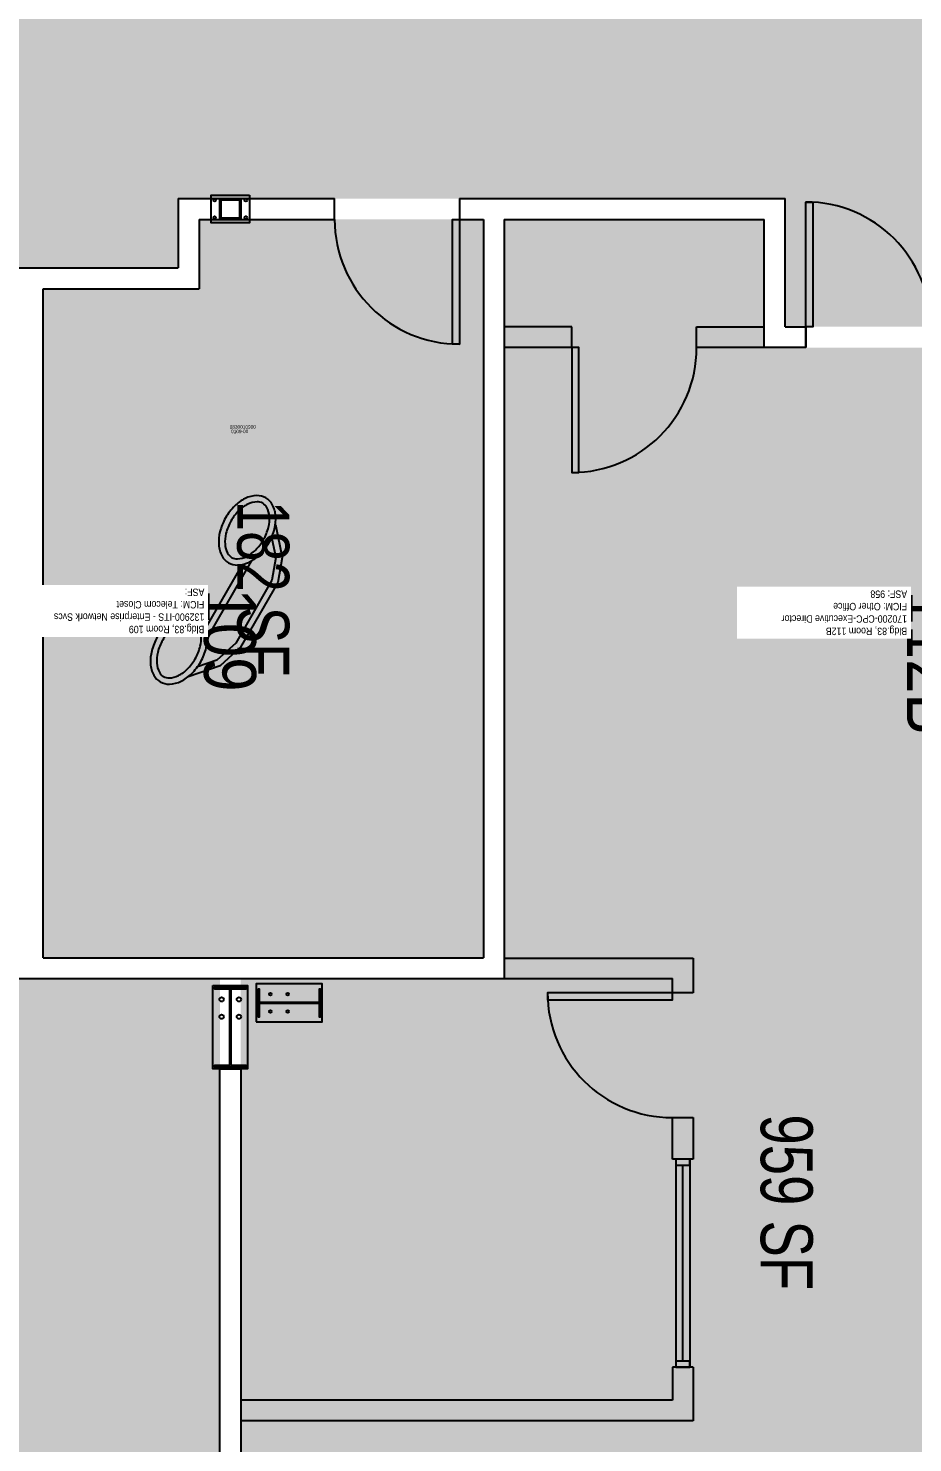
# Model space of a CAD drawing. Header units: inches. Extents: x 69173377 to 69175838, y 27696061 to 27697676.
# Drawn here: x 69175157.5 to 69175412.6, y 27696425 to 27696832.9 of the extents above; entities that cross this region are included whole.
import ezdxf
from ezdxf.enums import TextEntityAlignment as Align

# ---------------------------------------------------------------- set-up
doc = ezdxf.new("R2010")
doc.units = ezdxf.units.IN
doc.header["$LTSCALE"] = 0.5
doc.header["$MEASUREMENT"] = 0
for name, color, linetype in [('A-DOOR', 2, 'Continuous'), ('A-FLOR', 3, 'Continuous'), ('A-GLAZ', 1, 'Continuous'), ('A-IDEN-ICON', 4, 'Continuous'), ('A-IDEN-RNUM', 7, 'Continuous'), ('A-IDEN-SNUM', 4, 'Continuous'), ('A-IDEN-VNUM', 4, 'Continuous'), ('A-WALL', 5, 'Continuous'), ('AREA-TEXT', 3, 'Continuous'), ('Rooms-Category-Color', 7, 'Continuous'), ('Rooms-College-Color', 7, 'Continuous'), ('Rooms-Department-Color', 7, 'Continuous'), ('Rooms-Division-Color', 7, 'Continuous'), ('Rooms-Information', 7, 'Continuous')]:
    doc.layers.add(name, color=color, linetype=linetype)
doc.styles.add('CP_AREA', font='arial.ttf', dxfattribs={"height": 15})
doc.styles.add('CP_ROOMSNUMBER', font='arial.ttf', dxfattribs={"height": 1})
doc.styles.add('CP_ROOMVNUMBER', font='arial.ttf', dxfattribs={"width": 0.85, "height": 0.075})

# ---------------------------------------------------------------- blocks, each defined once
blk = doc.blocks.new('CPPHONE')
for p, q in [((0.0096, 0.0252), (-0.0196, -0.0252)), ((0.0169, 0.0279), (-0.0182, -0.0329))]:
    blk.add_line(p, q)
for points in [[(0.0288, 0.0786, 0.139889), (0.0216, 0.0804, 0.107118), (0.0122, 0.0781, 0.079812), (0.0039, 0.0722, 0.067459), (-0.0035, 0.0626, 0.067459), (-0.008, 0.0515, 0.079812), (-0.009, 0.0413, 0.107118), (-0.0064, 0.032, 0.139889), (-0.0012, 0.0267, 0.139889), (0.0061, 0.0248, 0.107118), (0.0155, 0.0272, 0.079812), (0.0238, 0.0331, 0.067459), (0.0312, 0.0426, 0.067459), (0.0357, 0.0538, 0.079812), (0.0367, 0.0639, 0.107118), (0.034, 0.0732, 0.139889)], [(0.0263, 0.0743, 0.139889), (0.0218, 0.0754, 0.107118), (0.0144, 0.0736, 0.079812), (0.0074, 0.0686, 0.067459), (0.0008, 0.0601, 0.067459), (-0.0032, 0.0502, 0.079812), (-0.004, 0.0417, 0.107118), (-0.0019, 0.0344, 0.139889), (0.0013, 0.031, 0.139889), (0.0059, 0.0298, 0.107118), (0.0133, 0.0317, 0.079812), (0.0203, 0.0367, 0.067459), (0.0268, 0.0451, 0.067459), (0.0309, 0.055, 0.079812), (0.0317, 0.0636, 0.107118), (0.0296, 0.0709, 0.139889)], [(-0.0262, -0.0167, 0.139889), (-0.0334, -0.0148, 0.107118), (-0.0428, -0.0172, 0.079812), (-0.0511, -0.0231, 0.067459), (-0.0585, -0.0326, 0.067459), (-0.063, -0.0438, 0.079812), (-0.064, -0.0539, 0.107118), (-0.0614, -0.0632, 0.139889), (-0.0562, -0.0686, 0.139889), (-0.0489, -0.0704, 0.107118), (-0.0395, -0.0681, 0.079812), (-0.0312, -0.0622, 0.067459), (-0.0238, -0.0526, 0.067459), (-0.0193, -0.0415, 0.079812), (-0.0183, -0.0313, 0.107118), (-0.021, -0.022, 0.139889)], [(-0.0287, -0.021, 0.139889), (-0.0332, -0.0198, 0.107118), (-0.0406, -0.0217, 0.079812), (-0.0476, -0.0267, 0.067459), (-0.0542, -0.0351, 0.067459), (-0.0582, -0.045, 0.079812), (-0.059, -0.0536, 0.107118), (-0.0569, -0.0609, 0.139889), (-0.0537, -0.0643, 0.139889), (-0.0491, -0.0654, 0.107118), (-0.0417, -0.0636, 0.079812), (-0.0347, -0.0586, 0.067459), (-0.0282, -0.0501, 0.067459), (-0.0241, -0.0402, 0.079812), (-0.0233, -0.0317, 0.107118), (-0.0254, -0.0244, 0.139889)]]:
    blk.add_lwpolyline(points, format="xyb", close=True)
for points in [[(0.0364, 0.0572), (0.0417, 0.0308), (0.0382, 0.0108), (0.0082, -0.0411), (-0.0083, -0.0558), (-0.0338, -0.0645)], [(0.0334, 0.047), (0.0366, 0.0307), (0.0334, 0.0126), (0.0043, -0.0379), (-0.0109, -0.0514), (-0.0265, -0.0567)]]:
    blk.add_lwpolyline(points)

msp = doc.modelspace()

# ---------------------------------------------------------------- hatches: boundary and pattern name
at = {"layer": 'Rooms-Category-Color', "true_color": 0xadadad}
h = msp.add_hatch(color=253, dxfattribs=at)
edge = h.paths.add_edge_path()
edge.add_line((69174852.78, 27696267.84), (69174849.78, 27696267.84))
edge.add_line((69174849.78, 27696267.84), (69174849.78, 27696266.47))
edge.add_line((69174849.78, 27696266.47), (69174717.78, 27696266.47))
edge.add_line((69174717.78, 27696266.47), (69174717.78, 27696267.84))
edge.add_line((69174717.78, 27696267.84), (69174714.78, 27696267.84))
edge.add_line((69174714.78, 27696267.84), (69174714.78, 27696397.84))
edge.add_line((69174714.78, 27696397.84), (69174678.78, 27696397.84))
edge.add_line((69174678.78, 27696397.84), (69174678.78, 27696538.84))
edge.add_line((69174678.78, 27696538.84), (69174651.78, 27696538.84))
edge.add_line((69174651.78, 27696538.84), (69174651.78, 27696564.84))
edge.add_line((69174651.78, 27696564.84), (69174633.78, 27696564.84))
edge.add_line((69174633.78, 27696564.84), (69174633.78, 27696706.84))
edge.add_line((69174633.78, 27696706.84), (69174645.78, 27696706.84))
edge.add_line((69174645.78, 27696706.84), (69174645.78, 27696742.84))
edge.add_line((69174645.78, 27696742.84), (69174633.78, 27696742.84))
edge.add_line((69174633.78, 27696742.84), (69174633.78, 27696842.84))
edge.add_line((69174633.78, 27696842.84), (69174645.78, 27696842.84))
edge.add_line((69174645.78, 27696842.84), (69174645.78, 27696878.84))
edge.add_line((69174645.78, 27696878.84), (69174633.78, 27696878.84))
edge.add_line((69174633.78, 27696878.84), (69174633.78, 27697032.84))
edge.add_line((69174633.78, 27697032.84), (69174651.78, 27697032.84))
edge.add_line((69174651.78, 27697032.84), (69174651.78, 27697060.84))
edge.add_line((69174651.78, 27697060.84), (69174714.78, 27697060.84))
edge.add_line((69174714.78, 27697060.84), (69174714.78, 27697173.55))
edge.add_arc((69174801.78, 27696975.84), 216, 66.2481, 113.7519, ccw=False)
edge.add_line((69174888.78, 27697173.55), (69174888.78, 27697060.84))
edge.add_line((69174888.78, 27697060.84), (69174915.78, 27697060.84))
edge.add_line((69174915.78, 27697060.84), (69174915.78, 27696963.84))
edge.add_line((69174915.78, 27696963.84), (69174936.28, 27696963.84))
edge.add_line((69174936.28, 27696963.84), (69174936.28, 27696849.84))
edge.add_line((69174936.28, 27696849.84), (69175375.78, 27696849.84))
edge.add_line((69175375.78, 27696849.84), (69175375.78, 27696886.84))
edge.add_line((69175375.78, 27696886.84), (69175509.78, 27696886.84))
edge.add_line((69175509.78, 27696886.84), (69175509.78, 27696746.84))
edge.add_line((69175509.78, 27696746.84), (69175375.78, 27696746.84))
edge.add_line((69175375.78, 27696746.84), (69175375.78, 27696783.84))
edge.add_line((69175375.78, 27696783.84), (69175200.78, 27696783.84))
edge.add_line((69175200.78, 27696783.84), (69175200.78, 27696763.84))
edge.add_line((69175200.78, 27696763.84), (69175144.78, 27696763.84))
edge.add_line((69175144.78, 27696763.84), (69175144.78, 27696783.84))
edge.add_line((69175144.78, 27696783.84), (69174915.78, 27696783.84))
edge.add_line((69174915.78, 27696783.84), (69174915.78, 27696538.84))
edge.add_line((69174915.78, 27696538.84), (69174888.78, 27696538.84))
edge.add_line((69174888.78, 27696538.84), (69174888.78, 27696397.84))
edge.add_line((69174888.78, 27696397.84), (69174852.78, 27696397.84))
edge.add_line((69174852.78, 27696397.84), (69174852.78, 27696267.84))
msp.add_hatch(color=253, dxfattribs=at).paths.add_polyline_path([(69175288.78, 27696777.84), (69175281.87, 27696777.84), (69175245.87, 27696777.84), (69175206.78, 27696777.84), (69175206.78, 27696757.84), (69175161.78, 27696757.84), (69175161.78, 27696564.84), (69175288.78, 27696564.84)])
at = {"layer": 'Rooms-Category-Color', "true_color": 0xfa9ba3}
for points in [[(69175509.78, 27696740.84), (69175509.78, 27696564.84), (69175471.28, 27696564.84), (69175471.28, 27696492.84), (69175509.78, 27696492.84), (69175509.78, 27696336.84), (69175533.78, 27696336.84), (69175533.78, 27696210.84), (69175473.78, 27696210.84), (69175473.78, 27696236.84), (69175383.78, 27696236.84), (69175383.78, 27696210.84), (69175335.78, 27696210.84), (69175335.78, 27696236.84), (69175218.78, 27696236.84), (69175218.78, 27696558.84), (69175294.78, 27696558.84), (69175294.78, 27696777.84), (69175369.78, 27696777.84), (69175369.78, 27696740.84), (69175509.78, 27696740.84)], [(69174892.78, 27696534.84), (69174921.78, 27696534.84), (69174921.78, 27696558.84), (69175212.78, 27696558.84), (69175212.78, 27696210.84), (69175225.78, 27696210.84), (69175225.78, 27696166.84), (69175227.28, 27696166.84), (69175227.28, 27696094.84), (69175225.78, 27696094.84), (69175225.78, 27696066.84), (69174917.78, 27696066.84), (69174917.78, 27696210.84), (69174858.78, 27696210.84), (69174858.78, 27696391.84), (69174894.78, 27696391.84), (69174894.78, 27696400.84), (69174892.78, 27696400.84)]]:
    msp.add_hatch(color=241, dxfattribs=at).paths.add_polyline_path(points)
at = {"layer": 'Rooms-College-Color', "true_color": 0xadadad}
h = msp.add_hatch(color=253, dxfattribs=at)
edge = h.paths.add_edge_path()
edge.add_line((69174852.78, 27696267.84), (69174849.78, 27696267.84))
edge.add_line((69174849.78, 27696267.84), (69174849.78, 27696266.47))
edge.add_line((69174849.78, 27696266.47), (69174717.78, 27696266.47))
edge.add_line((69174717.78, 27696266.47), (69174717.78, 27696267.84))
edge.add_line((69174717.78, 27696267.84), (69174714.78, 27696267.84))
edge.add_line((69174714.78, 27696267.84), (69174714.78, 27696397.84))
edge.add_line((69174714.78, 27696397.84), (69174678.78, 27696397.84))
edge.add_line((69174678.78, 27696397.84), (69174678.78, 27696538.84))
edge.add_line((69174678.78, 27696538.84), (69174651.78, 27696538.84))
edge.add_line((69174651.78, 27696538.84), (69174651.78, 27696564.84))
edge.add_line((69174651.78, 27696564.84), (69174633.78, 27696564.84))
edge.add_line((69174633.78, 27696564.84), (69174633.78, 27696706.84))
edge.add_line((69174633.78, 27696706.84), (69174645.78, 27696706.84))
edge.add_line((69174645.78, 27696706.84), (69174645.78, 27696742.84))
edge.add_line((69174645.78, 27696742.84), (69174633.78, 27696742.84))
edge.add_line((69174633.78, 27696742.84), (69174633.78, 27696842.84))
edge.add_line((69174633.78, 27696842.84), (69174645.78, 27696842.84))
edge.add_line((69174645.78, 27696842.84), (69174645.78, 27696878.84))
edge.add_line((69174645.78, 27696878.84), (69174633.78, 27696878.84))
edge.add_line((69174633.78, 27696878.84), (69174633.78, 27697032.84))
edge.add_line((69174633.78, 27697032.84), (69174651.78, 27697032.84))
edge.add_line((69174651.78, 27697032.84), (69174651.78, 27697060.84))
edge.add_line((69174651.78, 27697060.84), (69174714.78, 27697060.84))
edge.add_line((69174714.78, 27697060.84), (69174714.78, 27697173.55))
edge.add_arc((69174801.78, 27696975.84), 216, 66.2481, 113.7519, ccw=False)
edge.add_line((69174888.78, 27697173.55), (69174888.78, 27697060.84))
edge.add_line((69174888.78, 27697060.84), (69174915.78, 27697060.84))
edge.add_line((69174915.78, 27697060.84), (69174915.78, 27696963.84))
edge.add_line((69174915.78, 27696963.84), (69174936.28, 27696963.84))
edge.add_line((69174936.28, 27696963.84), (69174936.28, 27696849.84))
edge.add_line((69174936.28, 27696849.84), (69175375.78, 27696849.84))
edge.add_line((69175375.78, 27696849.84), (69175375.78, 27696886.84))
edge.add_line((69175375.78, 27696886.84), (69175509.78, 27696886.84))
edge.add_line((69175509.78, 27696886.84), (69175509.78, 27696746.84))
edge.add_line((69175509.78, 27696746.84), (69175375.78, 27696746.84))
edge.add_line((69175375.78, 27696746.84), (69175375.78, 27696783.84))
edge.add_line((69175375.78, 27696783.84), (69175200.78, 27696783.84))
edge.add_line((69175200.78, 27696783.84), (69175200.78, 27696763.84))
edge.add_line((69175200.78, 27696763.84), (69175144.78, 27696763.84))
edge.add_line((69175144.78, 27696763.84), (69175144.78, 27696783.84))
edge.add_line((69175144.78, 27696783.84), (69174915.78, 27696783.84))
edge.add_line((69174915.78, 27696783.84), (69174915.78, 27696538.84))
edge.add_line((69174915.78, 27696538.84), (69174888.78, 27696538.84))
edge.add_line((69174888.78, 27696538.84), (69174888.78, 27696397.84))
edge.add_line((69174888.78, 27696397.84), (69174852.78, 27696397.84))
edge.add_line((69174852.78, 27696397.84), (69174852.78, 27696267.84))
for points in [[(69175288.78, 27696777.84), (69175281.87, 27696777.84), (69175245.87, 27696777.84), (69175206.78, 27696777.84), (69175206.78, 27696757.84), (69175161.78, 27696757.84), (69175161.78, 27696564.84), (69175288.78, 27696564.84)], [(69175509.78, 27696740.84), (69175509.78, 27696564.84), (69175471.28, 27696564.84), (69175471.28, 27696492.84), (69175509.78, 27696492.84), (69175509.78, 27696336.84), (69175533.78, 27696336.84), (69175533.78, 27696210.84), (69175473.78, 27696210.84), (69175473.78, 27696236.84), (69175383.78, 27696236.84), (69175383.78, 27696210.84), (69175335.78, 27696210.84), (69175335.78, 27696236.84), (69175218.78, 27696236.84), (69175218.78, 27696558.84), (69175294.78, 27696558.84), (69175294.78, 27696777.84), (69175369.78, 27696777.84), (69175369.78, 27696740.84), (69175509.78, 27696740.84)], [(69174892.78, 27696534.84), (69174921.78, 27696534.84), (69174921.78, 27696558.84), (69175212.78, 27696558.84), (69175212.78, 27696210.84), (69175225.78, 27696210.84), (69175225.78, 27696166.84), (69175227.28, 27696166.84), (69175227.28, 27696094.84), (69175225.78, 27696094.84), (69175225.78, 27696066.84), (69174917.78, 27696066.84), (69174917.78, 27696210.84), (69174858.78, 27696210.84), (69174858.78, 27696391.84), (69174894.78, 27696391.84), (69174894.78, 27696400.84), (69174892.78, 27696400.84)]]:
    msp.add_hatch(color=253, dxfattribs=at).paths.add_polyline_path(points)
at = {"layer": 'Rooms-Department-Color', "true_color": 0xacacac}
h = msp.add_hatch(color=253, dxfattribs=at)
edge = h.paths.add_edge_path()
edge.add_line((69174852.78, 27696267.84), (69174849.78, 27696267.84))
edge.add_line((69174849.78, 27696267.84), (69174849.78, 27696266.47))
edge.add_line((69174849.78, 27696266.47), (69174717.78, 27696266.47))
edge.add_line((69174717.78, 27696266.47), (69174717.78, 27696267.84))
edge.add_line((69174717.78, 27696267.84), (69174714.78, 27696267.84))
edge.add_line((69174714.78, 27696267.84), (69174714.78, 27696397.84))
edge.add_line((69174714.78, 27696397.84), (69174678.78, 27696397.84))
edge.add_line((69174678.78, 27696397.84), (69174678.78, 27696538.84))
edge.add_line((69174678.78, 27696538.84), (69174651.78, 27696538.84))
edge.add_line((69174651.78, 27696538.84), (69174651.78, 27696564.84))
edge.add_line((69174651.78, 27696564.84), (69174633.78, 27696564.84))
edge.add_line((69174633.78, 27696564.84), (69174633.78, 27696706.84))
edge.add_line((69174633.78, 27696706.84), (69174645.78, 27696706.84))
edge.add_line((69174645.78, 27696706.84), (69174645.78, 27696742.84))
edge.add_line((69174645.78, 27696742.84), (69174633.78, 27696742.84))
edge.add_line((69174633.78, 27696742.84), (69174633.78, 27696842.84))
edge.add_line((69174633.78, 27696842.84), (69174645.78, 27696842.84))
edge.add_line((69174645.78, 27696842.84), (69174645.78, 27696878.84))
edge.add_line((69174645.78, 27696878.84), (69174633.78, 27696878.84))
edge.add_line((69174633.78, 27696878.84), (69174633.78, 27697032.84))
edge.add_line((69174633.78, 27697032.84), (69174651.78, 27697032.84))
edge.add_line((69174651.78, 27697032.84), (69174651.78, 27697060.84))
edge.add_line((69174651.78, 27697060.84), (69174714.78, 27697060.84))
edge.add_line((69174714.78, 27697060.84), (69174714.78, 27697173.55))
edge.add_arc((69174801.78, 27696975.84), 216, 66.2481, 113.7519, ccw=False)
edge.add_line((69174888.78, 27697173.55), (69174888.78, 27697060.84))
edge.add_line((69174888.78, 27697060.84), (69174915.78, 27697060.84))
edge.add_line((69174915.78, 27697060.84), (69174915.78, 27696963.84))
edge.add_line((69174915.78, 27696963.84), (69174936.28, 27696963.84))
edge.add_line((69174936.28, 27696963.84), (69174936.28, 27696849.84))
edge.add_line((69174936.28, 27696849.84), (69175375.78, 27696849.84))
edge.add_line((69175375.78, 27696849.84), (69175375.78, 27696886.84))
edge.add_line((69175375.78, 27696886.84), (69175509.78, 27696886.84))
edge.add_line((69175509.78, 27696886.84), (69175509.78, 27696746.84))
edge.add_line((69175509.78, 27696746.84), (69175375.78, 27696746.84))
edge.add_line((69175375.78, 27696746.84), (69175375.78, 27696783.84))
edge.add_line((69175375.78, 27696783.84), (69175200.78, 27696783.84))
edge.add_line((69175200.78, 27696783.84), (69175200.78, 27696763.84))
edge.add_line((69175200.78, 27696763.84), (69175144.78, 27696763.84))
edge.add_line((69175144.78, 27696763.84), (69175144.78, 27696783.84))
edge.add_line((69175144.78, 27696783.84), (69174915.78, 27696783.84))
edge.add_line((69174915.78, 27696783.84), (69174915.78, 27696538.84))
edge.add_line((69174915.78, 27696538.84), (69174888.78, 27696538.84))
edge.add_line((69174888.78, 27696538.84), (69174888.78, 27696397.84))
edge.add_line((69174888.78, 27696397.84), (69174852.78, 27696397.84))
edge.add_line((69174852.78, 27696397.84), (69174852.78, 27696267.84))
msp.add_hatch(color=253, dxfattribs=at).paths.add_polyline_path([(69175288.78, 27696777.84), (69175281.87, 27696777.84), (69175245.87, 27696777.84), (69175206.78, 27696777.84), (69175206.78, 27696757.84), (69175161.78, 27696757.84), (69175161.78, 27696564.84), (69175288.78, 27696564.84)])
at = {"layer": 'Rooms-Department-Color', "true_color": 0x80bc67}
for points in [[(69175509.78, 27696740.84), (69175509.78, 27696564.84), (69175471.28, 27696564.84), (69175471.28, 27696492.84), (69175509.78, 27696492.84), (69175509.78, 27696336.84), (69175533.78, 27696336.84), (69175533.78, 27696210.84), (69175473.78, 27696210.84), (69175473.78, 27696236.84), (69175383.78, 27696236.84), (69175383.78, 27696210.84), (69175335.78, 27696210.84), (69175335.78, 27696236.84), (69175218.78, 27696236.84), (69175218.78, 27696558.84), (69175294.78, 27696558.84), (69175294.78, 27696777.84), (69175369.78, 27696777.84), (69175369.78, 27696740.84), (69175509.78, 27696740.84)], [(69174892.78, 27696534.84), (69174921.78, 27696534.84), (69174921.78, 27696558.84), (69175212.78, 27696558.84), (69175212.78, 27696210.84), (69175225.78, 27696210.84), (69175225.78, 27696166.84), (69175227.28, 27696166.84), (69175227.28, 27696094.84), (69175225.78, 27696094.84), (69175225.78, 27696066.84), (69174917.78, 27696066.84), (69174917.78, 27696210.84), (69174858.78, 27696210.84), (69174858.78, 27696391.84), (69174894.78, 27696391.84), (69174894.78, 27696400.84), (69174892.78, 27696400.84)]]:
    msp.add_hatch(color=83, dxfattribs=at).paths.add_polyline_path(points)
at = {"layer": 'Rooms-Division-Color', "true_color": 0xadadad}
h = msp.add_hatch(color=253, dxfattribs=at)
edge = h.paths.add_edge_path()
edge.add_line((69174852.78, 27696267.84), (69174849.78, 27696267.84))
edge.add_line((69174849.78, 27696267.84), (69174849.78, 27696266.47))
edge.add_line((69174849.78, 27696266.47), (69174717.78, 27696266.47))
edge.add_line((69174717.78, 27696266.47), (69174717.78, 27696267.84))
edge.add_line((69174717.78, 27696267.84), (69174714.78, 27696267.84))
edge.add_line((69174714.78, 27696267.84), (69174714.78, 27696397.84))
edge.add_line((69174714.78, 27696397.84), (69174678.78, 27696397.84))
edge.add_line((69174678.78, 27696397.84), (69174678.78, 27696538.84))
edge.add_line((69174678.78, 27696538.84), (69174651.78, 27696538.84))
edge.add_line((69174651.78, 27696538.84), (69174651.78, 27696564.84))
edge.add_line((69174651.78, 27696564.84), (69174633.78, 27696564.84))
edge.add_line((69174633.78, 27696564.84), (69174633.78, 27696706.84))
edge.add_line((69174633.78, 27696706.84), (69174645.78, 27696706.84))
edge.add_line((69174645.78, 27696706.84), (69174645.78, 27696742.84))
edge.add_line((69174645.78, 27696742.84), (69174633.78, 27696742.84))
edge.add_line((69174633.78, 27696742.84), (69174633.78, 27696842.84))
edge.add_line((69174633.78, 27696842.84), (69174645.78, 27696842.84))
edge.add_line((69174645.78, 27696842.84), (69174645.78, 27696878.84))
edge.add_line((69174645.78, 27696878.84), (69174633.78, 27696878.84))
edge.add_line((69174633.78, 27696878.84), (69174633.78, 27697032.84))
edge.add_line((69174633.78, 27697032.84), (69174651.78, 27697032.84))
edge.add_line((69174651.78, 27697032.84), (69174651.78, 27697060.84))
edge.add_line((69174651.78, 27697060.84), (69174714.78, 27697060.84))
edge.add_line((69174714.78, 27697060.84), (69174714.78, 27697173.55))
edge.add_arc((69174801.78, 27696975.84), 216, 66.2481, 113.7519, ccw=False)
edge.add_line((69174888.78, 27697173.55), (69174888.78, 27697060.84))
edge.add_line((69174888.78, 27697060.84), (69174915.78, 27697060.84))
edge.add_line((69174915.78, 27697060.84), (69174915.78, 27696963.84))
edge.add_line((69174915.78, 27696963.84), (69174936.28, 27696963.84))
edge.add_line((69174936.28, 27696963.84), (69174936.28, 27696849.84))
edge.add_line((69174936.28, 27696849.84), (69175375.78, 27696849.84))
edge.add_line((69175375.78, 27696849.84), (69175375.78, 27696886.84))
edge.add_line((69175375.78, 27696886.84), (69175509.78, 27696886.84))
edge.add_line((69175509.78, 27696886.84), (69175509.78, 27696746.84))
edge.add_line((69175509.78, 27696746.84), (69175375.78, 27696746.84))
edge.add_line((69175375.78, 27696746.84), (69175375.78, 27696783.84))
edge.add_line((69175375.78, 27696783.84), (69175200.78, 27696783.84))
edge.add_line((69175200.78, 27696783.84), (69175200.78, 27696763.84))
edge.add_line((69175200.78, 27696763.84), (69175144.78, 27696763.84))
edge.add_line((69175144.78, 27696763.84), (69175144.78, 27696783.84))
edge.add_line((69175144.78, 27696783.84), (69174915.78, 27696783.84))
edge.add_line((69174915.78, 27696783.84), (69174915.78, 27696538.84))
edge.add_line((69174915.78, 27696538.84), (69174888.78, 27696538.84))
edge.add_line((69174888.78, 27696538.84), (69174888.78, 27696397.84))
edge.add_line((69174888.78, 27696397.84), (69174852.78, 27696397.84))
edge.add_line((69174852.78, 27696397.84), (69174852.78, 27696267.84))
msp.add_hatch(color=253, dxfattribs=at).paths.add_polyline_path([(69175288.78, 27696777.84), (69175281.87, 27696777.84), (69175245.87, 27696777.84), (69175206.78, 27696777.84), (69175206.78, 27696757.84), (69175161.78, 27696757.84), (69175161.78, 27696564.84), (69175288.78, 27696564.84)])
at = {"layer": 'Rooms-Division-Color', "true_color": 0x80bc67}
for points in [[(69175509.78, 27696740.84), (69175509.78, 27696564.84), (69175471.28, 27696564.84), (69175471.28, 27696492.84), (69175509.78, 27696492.84), (69175509.78, 27696336.84), (69175533.78, 27696336.84), (69175533.78, 27696210.84), (69175473.78, 27696210.84), (69175473.78, 27696236.84), (69175383.78, 27696236.84), (69175383.78, 27696210.84), (69175335.78, 27696210.84), (69175335.78, 27696236.84), (69175218.78, 27696236.84), (69175218.78, 27696558.84), (69175294.78, 27696558.84), (69175294.78, 27696777.84), (69175369.78, 27696777.84), (69175369.78, 27696740.84), (69175509.78, 27696740.84)], [(69174892.78, 27696534.84), (69174921.78, 27696534.84), (69174921.78, 27696558.84), (69175212.78, 27696558.84), (69175212.78, 27696210.84), (69175225.78, 27696210.84), (69175225.78, 27696166.84), (69175227.28, 27696166.84), (69175227.28, 27696094.84), (69175225.78, 27696094.84), (69175225.78, 27696066.84), (69174917.78, 27696066.84), (69174917.78, 27696210.84), (69174858.78, 27696210.84), (69174858.78, 27696391.84), (69174894.78, 27696391.84), (69174894.78, 27696400.84), (69174892.78, 27696400.84)]]:
    msp.add_hatch(color=83, dxfattribs=at).paths.add_polyline_path(points)

# ---------------------------------------------------------------- linework, layer by layer
at = {"layer": 'A-DOOR'}
for points in [[(69175381.78, 27696746.84), (69175381.78, 27696782.84), (69175383.78, 27696782.84), (69175383.78, 27696746.84)], [(69175281.87, 27696777.84), (69175281.87, 27696741.84), (69175279.87, 27696741.84), (69175279.87, 27696777.84)], [(69175314.28, 27696740.84), (69175314.28, 27696704.84), (69175316.28, 27696704.84), (69175316.28, 27696740.84)], [(69175343.28, 27696554.76), (69175307.28, 27696554.76), (69175307.28, 27696552.76), (69175343.28, 27696552.76)]]:
    msp.add_lwpolyline(points, close=True, dxfattribs=at)
for centre, start, end in [((69175381.78, 27696746.84), 0, 90), ((69175281.87, 27696777.84), 180, 270), ((69175314.28, 27696740.84), 270, 0), ((69175343.28, 27696554.76), 180, 270)]:
    msp.add_arc(centre, 36, start, end, dxfattribs=at)
at = {"layer": 'A-FLOR'}
for points in [[(69175221.28, 27696784.84), (69175221.28, 27696776.84), (69175210.28, 27696776.84), (69175210.28, 27696784.84)], [(69175213.13, 27696783.49), (69175218.43, 27696783.49), (69175218.43, 27696778.19), (69175213.13, 27696778.19)], [(69175210.78, 27696556.84), (69175220.78, 27696556.84), (69175220.78, 27696532.84), (69175210.78, 27696532.84)], [(69175215.66, 27696533.84), (69175215.66, 27696555.84), (69175211.28, 27696555.84), (69175211.28, 27696556.34), (69175220.28, 27696556.34), (69175220.28, 27696555.84), (69175215.91, 27696555.84), (69175215.91, 27696533.84), (69175220.28, 27696533.84), (69175220.28, 27696533.34), (69175211.28, 27696533.34), (69175211.28, 27696533.84)], [(69175223.28, 27696546.34), (69175242.28, 27696546.34), (69175242.28, 27696557.34), (69175223.28, 27696557.34)], [(69175224.16, 27696551.75), (69175241.41, 27696551.75), (69175241.41, 27696547.84), (69175241.78, 27696547.84), (69175241.78, 27696555.84), (69175241.41, 27696555.84), (69175241.41, 27696551.94), (69175224.16, 27696551.94), (69175224.16, 27696555.84), (69175223.78, 27696555.84), (69175223.78, 27696547.84), (69175224.16, 27696547.84)]]:
    msp.add_lwpolyline(points, close=True, dxfattribs=at)
msp.add_lwpolyline([(69175213.03, 27696783.84), (69175218.53, 27696783.84, -0.414214), (69175218.78, 27696783.59), (69175218.78, 27696778.09, -0.414214), (69175218.53, 27696777.84), (69175213.03, 27696777.84, -0.414214), (69175212.78, 27696778.09), (69175212.78, 27696783.59, -0.414214)], format="xyb", close=True, dxfattribs=at)
for centre, radius in [((69175211.28, 27696783.34), 0.375), ((69175220.28, 27696783.34), 0.375), ((69175211.28, 27696778.34), 0.375), ((69175220.28, 27696778.34), 0.375), ((69175227.33, 27696554.34), 0.375), ((69175232.33, 27696554.34), 0.375), ((69175213.28, 27696552.84), 0.625), ((69175218.28, 27696552.84), 0.625), ((69175213.28, 27696547.84), 0.625), ((69175218.28, 27696547.84), 0.625), ((69175227.33, 27696549.34), 0.375), ((69175232.33, 27696549.34), 0.375)]:
    msp.add_circle(centre, radius, dxfattribs=at)
at = {"layer": 'A-GLAZ'}
for p, q in [((69175344.28, 27696506.76), (69175344.28, 27696446.76)), ((69175348.28, 27696506.76), (69175348.28, 27696446.76)), ((69175346.28, 27696448.51), (69175346.28, 27696505.01))]:
    msp.add_line(p, q, dxfattribs=at)
at = {"layer": 'A-WALL'}
for p, q in [((69175200.78, 27696783.84), (69175245.87, 27696783.84)), ((69175200.78, 27696783.84), (69175200.78, 27696763.84)), ((69175245.87, 27696777.84), (69175245.87, 27696783.84)), ((69175281.87, 27696783.84), (69175281.87, 27696777.84)), ((69175281.87, 27696783.84), (69175375.78, 27696783.84)), ((69175375.78, 27696746.84), (69175375.78, 27696783.84)), ((69175206.78, 27696777.84), (69175245.87, 27696777.84)), ((69175206.78, 27696777.84), (69175206.78, 27696757.84)), ((69175281.87, 27696777.84), (69175288.78, 27696777.84)), ((69175288.78, 27696777.84), (69175288.78, 27696564.84)), ((69175294.78, 27696777.84), (69175369.78, 27696777.84)), ((69175294.78, 27696777.84), (69175294.78, 27696558.84)), ((69175369.78, 27696740.84), (69175369.78, 27696777.84)), ((69175144.78, 27696763.84), (69175200.78, 27696763.84)), ((69175161.78, 27696564.84), (69175161.78, 27696757.84)), ((69175161.78, 27696757.84), (69175206.78, 27696757.84)), ((69175314.28, 27696746.84), (69175294.78, 27696746.84)), ((69175314.28, 27696740.84), (69175314.28, 27696746.84)), ((69175350.28, 27696740.84), (69175350.28, 27696746.84)), ((69175350.28, 27696746.84), (69175369.78, 27696746.84)), ((69175375.78, 27696746.84), (69175381.78, 27696746.84)), ((69175381.78, 27696740.84), (69175381.78, 27696746.84)), ((69175381.78, 27696746.84), (69175381.78, 27696740.84)), ((69175314.28, 27696740.84), (69175294.78, 27696740.84)), ((69175369.78, 27696740.84), (69175350.28, 27696740.84)), ((69175381.78, 27696740.84), (69175369.78, 27696740.84)), ((69175161.78, 27696564.84), (69175288.78, 27696564.84)), ((69175294.78, 27696564.76), (69175349.28, 27696564.76)), ((69175349.28, 27696564.76), (69175349.28, 27696554.76)), ((69174921.78, 27696558.84), (69175294.78, 27696558.84)), ((69175294.78, 27696558.84), (69175343.28, 27696558.84)), ((69175343.28, 27696554.76), (69175343.28, 27696558.84)), ((69175349.28, 27696554.76), (69175343.28, 27696554.76)), ((69175212.78, 27696236.84), (69175212.78, 27696532.84)), ((69175212.78, 27696532.84), (69175218.78, 27696532.84)), ((69175218.78, 27696532.84), (69175218.78, 27696236.84)), ((69175343.28, 27696518.76), (69175349.28, 27696518.76)), ((69175343.28, 27696506.76), (69175343.28, 27696518.76)), ((69175349.28, 27696518.76), (69175349.28, 27696506.76)), ((69175349.28, 27696506.76), (69175343.28, 27696506.76)), ((69175349.28, 27696446.76), (69175343.28, 27696446.76)), ((69175343.28, 27696446.76), (69175343.28, 27696437.26)), ((69175349.28, 27696446.76), (69175349.28, 27696431.26)), ((69175343.28, 27696437.26), (69175218.78, 27696437.26)), ((69175349.28, 27696431.26), (69175218.78, 27696431.26))]:
    msp.add_line(p, q, dxfattribs=at)
for points in [[(69175344.28, 27696506.76), (69175344.28, 27696505.01), (69175348.28, 27696505.01), (69175348.28, 27696506.76)], [(69175344.28, 27696448.51), (69175344.28, 27696446.76), (69175348.28, 27696446.76), (69175348.28, 27696448.51)]]:
    msp.add_lwpolyline(points, close=True, dxfattribs=at)

# ---------------------------------------------------------------- block references
at = {"layer": 'A-IDEN-ICON', "xscale": 360.0000000025632, "yscale": 360.0000000025632, "zscale": 360.0000000025632, "rotation": 0.1959893751911952}
msp.add_blockref('CPPHONE', (69175215.74, 27696669.19), dxfattribs=at)

# ---------------------------------------------------------------- texts
at = {"layer": 'A-IDEN-RNUM', "style": 'CP_ROOMSNUMBER', "width": 0.85}
msp.add_text('0109-00', height=1, rotation=0.196, dxfattribs=at).set_placement((69175215.99, 27696716.16))
at = {"layer": 'A-IDEN-SNUM', "style": 'CP_ROOMSNUMBER', "width": 0.85}
msp.add_text('0830010900', height=1, rotation=0.196, dxfattribs=at).set_placement((69175215.6, 27696717.45))
at = {"layer": 'A-IDEN-VNUM', "style": 'CP_ROOMVNUMBER', "width": 0.85}
for s, p in [('109', (69175215.71, 27696656.5)), ('112B', (69175418.54, 27696650.02))]:
    msp.add_text(s, height=15, rotation=270, dxfattribs=at).set_placement(p, align=Align.MIDDLE)
at = {"layer": 'AREA-TEXT', "style": 'CP_AREA', "width": 0.75}
for s, p in [('182 SF', (69175225.28, 27696671.34)), ('959 SF', (69175376.28, 27696494.34))]:
    msp.add_text(s, height=15, rotation=270, dxfattribs=at).set_placement(p, align=Align.MIDDLE_CENTER)

# ---------------------------------------------------------------- next in the draw order: texts
at = {"layer": 'Rooms-Information', "char_height": 2.1429, "width": 48, "attachment_point": 7, "rotation": 180, "style": 'CP_ROOMVNUMBER', "bg_fill": 3, "box_fill_scale": 1.5, "bg_fill_color": 256, "bg_fill_true_color": 13158600, "bg_fill_transparency": 0}
for s, insert in [('Bldg.83, Room 109^M^J132900-ITS - Enterprise Network Svcs^M^JFICM: Telecom Closet^M^JASF: ', (69175208.3, 27696671.36)), ('Bldg.83, Room 112B^M^J170200-CPC-Executive Director^M^JFICM: Other Office^M^JASF: 958', (69175411.01, 27696670.82))]:
    msp.add_mtext(s, dxfattribs=dict(at, insert=insert))

doc.saveas('drawing.dxf')
